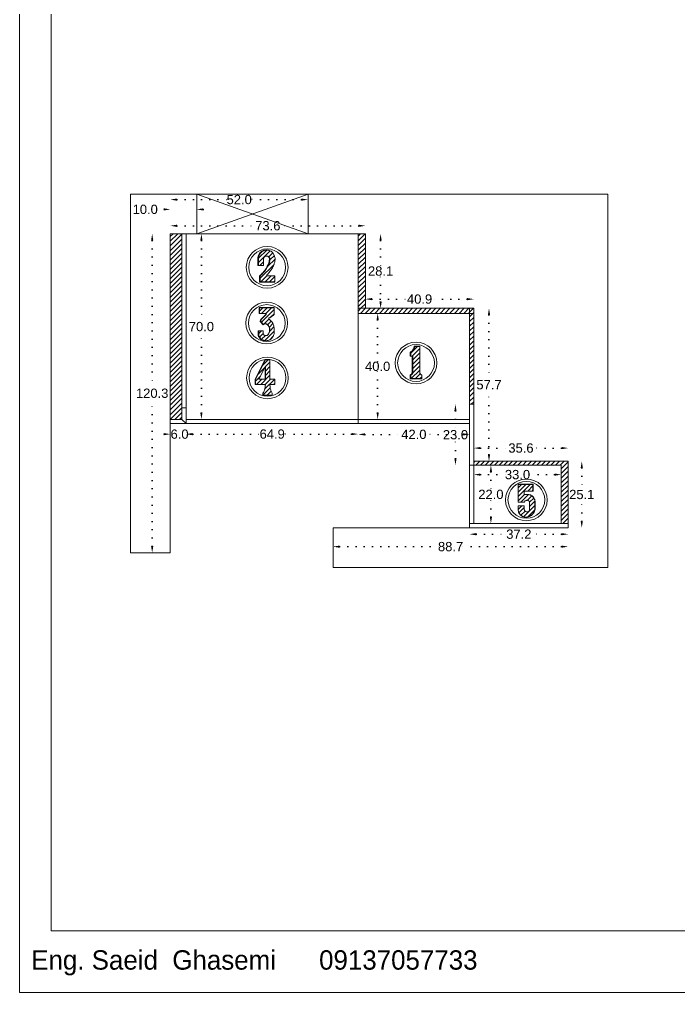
# Model space of a CAD drawing. Header units: inches. Extents: x -241 to 4575, y -126 to 1063.
# Drawn here: x 1223.3 to 1472.3, y -125.7 to 241.4 of the extents above; entities that cross this region are included whole.
import ezdxf

# ---------------------------------------------------------------- set-up
doc = ezdxf.new("R2010")
doc.units = ezdxf.units.IN
doc.header["$MEASUREMENT"] = 0
doc.linetypes.add('ACAD_ISO07W100', pattern=[3, 0, -3])
doc.styles.get("Standard").update_dxf_attribs({"font": 'arial.ttf'})
doc.dimstyles.get("Standard").update_dxf_attribs({"dimtxt": 3.5, "dimasz": 2.5, "dimexe": 0.18, "dimexo": 0.0625, "dimgap": 0.09, "dimtad": 0, "dimtih": 1, "dimtoh": 1, "dimdec": 1, "dimzin": 0, "dimdsep": 46, "dimtxsty": 'Standard', "dimcen": 0.09, "dimse1": 1, "dimse2": 1, "dimadec": 0, "dimazin": 0, "dimtfac": 1, "dimtdec": 1, "dimtofl": 0, "dimtmove": 0, "dimatfit": 0, "dimfxl": 1, "dimtolj": 1, "dimtzin": 0, "dimarcsym": 0})
pattern_1 = [(45, (1004.2241, -135.8752), (-0.8838835, 0.8838835), [])]

# ---------------------------------------------------------------- blocks, each defined once
blk = doc.blocks.new('*D36')
at = {"color": 0, "linetype": 'ACAD_ISO07W100', "lineweight": -2, "transparency": 16777216}
for p, q in [((1273.33, 158.05), (1273.33, 102.28)), ((1273.33, 42.75), (1273.33, 98.52))]:
    blk.add_line(p, q, dxfattribs=at)
at = {"color": 0, "transparency": 16777216}
for points in [[(1272.91, 158.05), (1273.75, 158.05), (1273.33, 160.55)], [(1272.91, 42.75), (1273.75, 42.75), (1273.33, 40.25)]]:
    blk.add_solid(points, dxfattribs=at)
at = {"layer": 'Defpoints', "color": 0, "transparency": 16777216}
for p in [(1273.33, 160.55), (1280.16, 160.55), (1280.16, 40.25)]:
    blk.add_point(p, dxfattribs=at)
at = {"color": 0, "lineweight": 20, "transparency": 16777216, "insert": (1273.33, 100.4), "char_height": 3.5, "attachment_point": 5}
blk.add_mtext('\\A1;120.3', dxfattribs=at)
blk = doc.blocks.new('*D37')
at = {"color": 0, "linetype": 'ACAD_ISO07W100', "lineweight": -2, "transparency": 16777216}
for p, q in [((1282.66, 163.59), (1312.34, 163.59)), ((1351.26, 163.59), (1321.58, 163.59))]:
    blk.add_line(p, q, dxfattribs=at)
at = {"color": 0, "transparency": 16777216}
for points in [[(1282.66, 164), (1282.66, 163.17), (1280.16, 163.59)], [(1351.26, 164), (1351.26, 163.17), (1353.76, 163.59)]]:
    blk.add_solid(points, dxfattribs=at)
at = {"layer": 'Defpoints', "color": 0, "transparency": 16777216}
for p in [(1353.76, 163.59), (1280.16, 160.55), (1353.76, 160.55)]:
    blk.add_point(p, dxfattribs=at)
at = {"color": 0, "lineweight": 20, "transparency": 16777216, "insert": (1316.96, 163.59), "char_height": 3.5, "attachment_point": 5}
blk.add_mtext('\\A1;73.6', dxfattribs=at)
blk = doc.blocks.new('*D38')
at = {"color": 0, "linetype": 'ACAD_ISO07W100', "lineweight": -2, "transparency": 16777216}
for p, q in [((1359.5, 158.05), (1359.5, 148.38)), ((1359.5, 134.95), (1359.5, 144.62))]:
    blk.add_line(p, q, dxfattribs=at)
at = {"color": 0, "transparency": 16777216}
for points in [[(1359.08, 158.05), (1359.92, 158.05), (1359.5, 160.55)], [(1359.08, 134.95), (1359.92, 134.95), (1359.5, 132.45)]]:
    blk.add_solid(points, dxfattribs=at)
at = {"layer": 'Defpoints', "color": 0, "transparency": 16777216}
for p in [(1353.76, 160.55), (1359.5, 160.55), (1353.76, 132.45)]:
    blk.add_point(p, dxfattribs=at)
at = {"color": 0, "lineweight": 20, "transparency": 16777216, "insert": (1359.5, 146.5), "char_height": 3.5, "attachment_point": 5}
blk.add_mtext('\\A1;28.1', dxfattribs=at)
blk = doc.blocks.new('*D39')
at = {"color": 0, "linetype": 'ACAD_ISO07W100', "lineweight": -2, "transparency": 16777216}
for p, q in [((1356.26, 135.92), (1369.5, 135.92)), ((1392.16, 135.92), (1378.92, 135.92))]:
    blk.add_line(p, q, dxfattribs=at)
at = {"color": 0, "transparency": 16777216}
for points in [[(1356.26, 136.34), (1356.26, 135.5), (1353.76, 135.92)], [(1392.16, 136.34), (1392.16, 135.5), (1394.66, 135.92)]]:
    blk.add_solid(points, dxfattribs=at)
at = {"layer": 'Defpoints', "color": 0, "transparency": 16777216}
for p in [(1394.66, 135.92), (1353.76, 132.45), (1394.66, 132.45)]:
    blk.add_point(p, dxfattribs=at)
at = {"color": 0, "lineweight": 20, "transparency": 16777216, "insert": (1374.21, 135.92), "char_height": 3.5, "attachment_point": 5}
blk.add_mtext('\\A1;40.9', dxfattribs=at)
blk = doc.blocks.new('*D40')
at = {"color": 0, "linetype": 'ACAD_ISO07W100', "lineweight": -2, "transparency": 16777216}
for p, q in [((1400.4, 129.95), (1400.4, 105.47)), ((1400.4, 77.25), (1400.4, 101.73))]:
    blk.add_line(p, q, dxfattribs=at)
at = {"color": 0, "transparency": 16777216}
for points in [[(1399.98, 129.95), (1400.82, 129.95), (1400.4, 132.45)], [(1399.98, 77.25), (1400.82, 77.25), (1400.4, 74.75)]]:
    blk.add_solid(points, dxfattribs=at)
at = {"layer": 'Defpoints', "color": 0, "transparency": 16777216}
for p in [(1394.66, 132.45), (1400.4, 132.45), (1394.66, 74.75)]:
    blk.add_point(p, dxfattribs=at)
at = {"color": 0, "lineweight": 20, "transparency": 16777216, "insert": (1400.4, 103.6), "char_height": 3.5, "attachment_point": 5}
blk.add_mtext('\\A1;57.7', dxfattribs=at)
blk = doc.blocks.new('*D41')
at = {"color": 0, "linetype": 'ACAD_ISO07W100', "lineweight": -2, "transparency": 16777216}
for p, q in [((1397.16, 79.72), (1407.83, 79.72)), ((1427.76, 79.72), (1417.1, 79.72))]:
    blk.add_line(p, q, dxfattribs=at)
at = {"color": 0, "transparency": 16777216}
for points in [[(1397.16, 80.14), (1397.16, 79.31), (1394.66, 79.72)], [(1427.76, 80.14), (1427.76, 79.31), (1430.26, 79.72)]]:
    blk.add_solid(points, dxfattribs=at)
at = {"layer": 'Defpoints', "color": 0, "transparency": 16777216}
for p in [(1430.26, 79.72), (1394.66, 74.75), (1430.26, 74.75)]:
    blk.add_point(p, dxfattribs=at)
at = {"color": 0, "lineweight": 20, "transparency": 16777216, "insert": (1412.46, 79.72), "char_height": 3.5, "attachment_point": 5}
blk.add_mtext('\\A1;35.6', dxfattribs=at)
blk = doc.blocks.new('*D42')
at = {"color": 0, "linetype": 'ACAD_ISO07W100', "lineweight": -2, "transparency": 16777216}
for p, q in [((1435.4, 72.25), (1435.4, 64.08)), ((1435.4, 52.15), (1435.4, 60.32))]:
    blk.add_line(p, q, dxfattribs=at)
at = {"color": 0, "transparency": 16777216}
for points in [[(1434.98, 72.25), (1435.81, 72.25), (1435.4, 74.75)], [(1434.98, 52.15), (1435.81, 52.15), (1435.4, 49.65)]]:
    blk.add_solid(points, dxfattribs=at)
at = {"layer": 'Defpoints', "color": 0, "transparency": 16777216}
for p in [(1430.26, 74.75), (1435.4, 74.75), (1430.26, 49.65)]:
    blk.add_point(p, dxfattribs=at)
at = {"color": 0, "lineweight": 20, "transparency": 16777216, "insert": (1435.4, 62.2), "char_height": 3.5, "attachment_point": 5}
blk.add_mtext('\\A1;25.1', dxfattribs=at)
blk = doc.blocks.new('*D43')
at = {"color": 0, "linetype": 'ACAD_ISO07W100', "lineweight": -2, "transparency": 16777216}
for p, q in [((1344.06, 42.54), (1381.28, 42.54)), ((1427.76, 42.54), (1390.55, 42.54))]:
    blk.add_line(p, q, dxfattribs=at)
at = {"color": 0, "transparency": 16777216}
for points in [[(1344.06, 42.95), (1344.06, 42.12), (1341.56, 42.54)], [(1427.76, 42.95), (1427.76, 42.12), (1430.26, 42.54)]]:
    blk.add_solid(points, dxfattribs=at)
at = {"layer": 'Defpoints', "color": 0, "transparency": 16777216}
for p in [(1341.56, 49.65), (1430.26, 49.65), (1430.26, 42.54)]:
    blk.add_point(p, dxfattribs=at)
at = {"color": 0, "lineweight": 20, "transparency": 16777216, "insert": (1385.91, 42.54), "char_height": 3.5, "attachment_point": 5}
blk.add_mtext('\\A1;88.7', dxfattribs=at)
blk = doc.blocks.new('*D44')
at = {"color": 0, "linetype": 'ACAD_ISO07W100', "lineweight": -2, "transparency": 16777216}
for p, q in [((1277.66, 169.78), (1275.16, 169.78)), ((1292.66, 169.78), (1295.16, 169.78))]:
    blk.add_line(p, q, dxfattribs=at)
at = {"color": 0, "transparency": 16777216}
for points in [[(1277.66, 170.19), (1277.66, 169.36), (1280.16, 169.78)], [(1292.66, 170.19), (1292.66, 169.36), (1290.16, 169.78)]]:
    blk.add_solid(points, dxfattribs=at)
at = {"layer": 'Defpoints', "color": 0, "transparency": 16777216}
for p in [(1280.16, 169.78), (1280.16, 160.55), (1290.16, 160.55)]:
    blk.add_point(p, dxfattribs=at)
at = {"color": 0, "lineweight": 20, "transparency": 16777216, "insert": (1270.7, 169.78), "char_height": 3.5, "attachment_point": 5}
blk.add_mtext('\\A1;10.0', dxfattribs=at)
blk = doc.blocks.new('*D45')
at = {"color": 0, "linetype": 'ACAD_ISO07W100', "lineweight": -2, "transparency": 16777216}
for p, q in [((1282.66, 173.47), (1301.53, 173.47)), ((1329.66, 173.47), (1310.79, 173.47))]:
    blk.add_line(p, q, dxfattribs=at)
at = {"color": 0, "transparency": 16777216}
for points in [[(1282.66, 173.88), (1282.66, 173.05), (1280.16, 173.47)], [(1329.66, 173.88), (1329.66, 173.05), (1332.16, 173.47)]]:
    blk.add_solid(points, dxfattribs=at)
at = {"layer": 'Defpoints', "color": 0, "transparency": 16777216}
for p in [(1332.16, 173.47), (1280.16, 160.55), (1332.16, 160.55)]:
    blk.add_point(p, dxfattribs=at)
at = {"color": 0, "lineweight": 20, "transparency": 16777216, "insert": (1306.16, 173.47), "char_height": 3.5, "attachment_point": 5}
blk.add_mtext('\\A1;52.0', dxfattribs=at)
blk = doc.blocks.new('*D46')
at = {"color": 0, "linetype": 'ACAD_ISO07W100', "lineweight": -2, "transparency": 16777216}
for p, q in [((1401.12, 70.75), (1401.12, 64.13)), ((1401.12, 53.75), (1401.12, 60.37))]:
    blk.add_line(p, q, dxfattribs=at)
at = {"color": 0, "transparency": 16777216}
for points in [[(1400.71, 70.75), (1401.54, 70.75), (1401.12, 73.25)], [(1400.71, 53.75), (1401.54, 53.75), (1401.12, 51.25)]]:
    blk.add_solid(points, dxfattribs=at)
at = {"layer": 'Defpoints', "color": 0, "transparency": 16777216}
for p in [(1394.66, 73.25), (1393.06, 51.25), (1401.12, 51.25)]:
    blk.add_point(p, dxfattribs=at)
at = {"color": 0, "lineweight": 20, "transparency": 16777216, "insert": (1401.12, 62.25), "char_height": 3.5, "attachment_point": 5}
blk.add_mtext('\\A1;22.0', dxfattribs=at)
blk = doc.blocks.new('*D47')
at = {"color": 0, "linetype": 'ACAD_ISO07W100', "lineweight": -2, "transparency": 16777216}
for p, q in [((1353.56, 84.89), (1367.36, 84.89)), ((1390.56, 84.89), (1376.76, 84.89))]:
    blk.add_line(p, q, dxfattribs=at)
at = {"color": 0, "transparency": 16777216}
for points in [[(1353.56, 85.31), (1353.56, 84.47), (1351.06, 84.89)], [(1390.56, 85.31), (1390.56, 84.47), (1393.06, 84.89)]]:
    blk.add_solid(points, dxfattribs=at)
at = {"layer": 'Defpoints', "color": 0, "transparency": 16777216}
for p in [(1351.06, 88.95), (1351.06, 84.89), (1393.06, 49.65)]:
    blk.add_point(p, dxfattribs=at)
at = {"color": 0, "lineweight": 20, "transparency": 16777216, "insert": (1372.06, 84.89), "char_height": 3.5, "attachment_point": 5}
blk.add_mtext('\\A1;42.0', dxfattribs=at)
blk = doc.blocks.new('*D48')
at = {"color": 0, "linetype": 'ACAD_ISO07W100', "lineweight": -2, "transparency": 16777216}
for p, q in [((1277.66, 84.97), (1275.16, 84.97)), ((1288.66, 84.97), (1291.16, 84.97))]:
    blk.add_line(p, q, dxfattribs=at)
at = {"color": 0, "transparency": 16777216}
for points in [[(1277.66, 85.39), (1277.66, 84.55), (1280.16, 84.97)], [(1288.66, 85.39), (1288.66, 84.55), (1286.16, 84.97)]]:
    blk.add_solid(points, dxfattribs=at)
at = {"layer": 'Defpoints', "color": 0, "transparency": 16777216}
for p in [(1280.16, 88.95), (1286.16, 88.95), (1280.16, 84.97)]:
    blk.add_point(p, dxfattribs=at)
at = {"color": 0, "lineweight": 20, "transparency": 16777216, "insert": (1283.66, 84.97), "char_height": 3.5, "attachment_point": 5}
blk.add_mtext('\\A1;6.0', dxfattribs=at)
blk = doc.blocks.new('*D49')
at = {"color": 0, "linetype": 'ACAD_ISO07W100', "lineweight": -2, "transparency": 16777216}
for p, q in [((1288.66, 85.01), (1313.96, 85.01)), ((1348.56, 85.01), (1323.26, 85.01))]:
    blk.add_line(p, q, dxfattribs=at)
at = {"color": 0, "transparency": 16777216}
for points in [[(1288.66, 85.42), (1288.66, 84.59), (1286.16, 85.01)], [(1348.56, 85.42), (1348.56, 84.59), (1351.06, 85.01)]]:
    blk.add_solid(points, dxfattribs=at)
at = {"layer": 'Defpoints', "color": 0, "transparency": 16777216}
for p in [(1286.16, 88.95), (1351.06, 88.95), (1286.16, 85.01)]:
    blk.add_point(p, dxfattribs=at)
at = {"color": 0, "lineweight": 20, "transparency": 16777216, "insert": (1318.61, 85.01), "char_height": 3.5, "attachment_point": 5}
blk.add_mtext('\\A1;64.9', dxfattribs=at)
blk = doc.blocks.new('*D73')
at = {"color": 0, "linetype": 'ACAD_ISO07W100', "lineweight": -2, "transparency": 16777216}
for p, q in [((1387.75, 93.75), (1387.75, 86.63)), ((1387.75, 75.75), (1387.75, 82.87))]:
    blk.add_line(p, q, dxfattribs=at)
at = {"color": 0, "transparency": 16777216}
for points in [[(1387.33, 93.75), (1388.16, 93.75), (1387.75, 96.25)], [(1387.33, 75.75), (1388.16, 75.75), (1387.75, 73.25)]]:
    blk.add_solid(points, dxfattribs=at)
at = {"layer": 'Defpoints', "color": 0, "transparency": 16777216}
for p in [(1394.66, 96.25), (1387.75, 73.25), (1394.66, 73.25)]:
    blk.add_point(p, dxfattribs=at)
at = {"color": 0, "lineweight": 20, "transparency": 16777216, "insert": (1387.75, 84.75), "char_height": 3.5, "attachment_point": 5}
blk.add_mtext('\\A1;23.0', dxfattribs=at)
blk = doc.blocks.new('*D74')
at = {"color": 0, "linetype": 'ACAD_ISO07W100', "lineweight": -2, "transparency": 16777216}
for p, q in [((1291.9, 158.05), (1291.9, 127.43)), ((1291.9, 93.05), (1291.9, 123.67))]:
    blk.add_line(p, q, dxfattribs=at)
at = {"color": 0, "transparency": 16777216}
for points in [[(1291.48, 158.05), (1292.31, 158.05), (1291.9, 160.55)], [(1291.48, 93.05), (1292.31, 93.05), (1291.9, 90.55)]]:
    blk.add_solid(points, dxfattribs=at)
at = {"layer": 'Defpoints', "color": 0, "transparency": 16777216}
for p in [(1286.16, 160.55), (1286.16, 90.55), (1291.9, 90.55)]:
    blk.add_point(p, dxfattribs=at)
at = {"color": 0, "lineweight": 20, "transparency": 16777216, "insert": (1291.9, 125.55), "char_height": 3.5, "attachment_point": 5}
blk.add_mtext('\\A1;70.0', dxfattribs=at)
blk = doc.blocks.new('*D75')
at = {"color": 0, "linetype": 'ACAD_ISO07W100', "lineweight": -2, "transparency": 16777216}
for p, q in [((1358.39, 128.05), (1358.39, 112.43)), ((1358.39, 93.05), (1358.39, 108.67))]:
    blk.add_line(p, q, dxfattribs=at)
at = {"color": 0, "transparency": 16777216}
for points in [[(1357.98, 128.05), (1358.81, 128.05), (1358.39, 130.55)], [(1357.98, 93.05), (1358.81, 93.05), (1358.39, 90.55)]]:
    blk.add_solid(points, dxfattribs=at)
at = {"layer": 'Defpoints', "color": 0, "transparency": 16777216}
for p in [(1351.06, 130.55), (1351.06, 90.55), (1358.39, 90.55)]:
    blk.add_point(p, dxfattribs=at)
at = {"color": 0, "lineweight": 20, "transparency": 16777216, "insert": (1358.39, 110.55), "char_height": 3.5, "attachment_point": 5}
blk.add_mtext('\\A1;40.0', dxfattribs=at)
blk = doc.blocks.new('*D34')
at = {"color": 0, "linetype": 'ACAD_ISO07W100', "lineweight": -2, "transparency": 16777216}
for p, q in [((1397.16, 69.71), (1406.53, 69.71)), ((1425.16, 69.71), (1415.79, 69.71))]:
    blk.add_line(p, q, dxfattribs=at)
at = {"color": 0, "transparency": 16777216}
for points in [[(1397.16, 70.13), (1397.16, 69.29), (1394.66, 69.71)], [(1425.16, 70.13), (1425.16, 69.29), (1427.66, 69.71)]]:
    blk.add_solid(points, dxfattribs=at)
at = {"layer": 'Defpoints', "color": 0, "transparency": 16777216}
for p in [(1394.66, 73.25), (1427.66, 73.25), (1427.66, 69.71)]:
    blk.add_point(p, dxfattribs=at)
at = {"color": 0, "lineweight": 20, "transparency": 16777216, "insert": (1411.16, 69.71), "char_height": 3.5, "attachment_point": 5}
blk.add_mtext('\\A1;33.0', dxfattribs=at)
blk = doc.blocks.new('*D35')
at = {"color": 0, "linetype": 'ACAD_ISO07W100', "lineweight": -2, "transparency": 16777216}
for p, q in [((1395.56, 47.23), (1407.05, 47.23)), ((1427.76, 47.23), (1416.28, 47.23))]:
    blk.add_line(p, q, dxfattribs=at)
at = {"color": 0, "transparency": 16777216}
for points in [[(1395.56, 47.65), (1395.56, 46.82), (1393.06, 47.23)], [(1427.76, 47.65), (1427.76, 46.82), (1430.26, 47.23)]]:
    blk.add_solid(points, dxfattribs=at)
at = {"layer": 'Defpoints', "color": 0, "transparency": 16777216}
for p in [(1393.06, 49.65), (1430.26, 49.65), (1393.06, 47.23)]:
    blk.add_point(p, dxfattribs=at)
at = {"color": 0, "lineweight": 20, "transparency": 16777216, "insert": (1411.66, 47.23), "char_height": 3.5, "attachment_point": 5}
blk.add_mtext('\\A1;37.2', dxfattribs=at)

msp = doc.modelspace()

# ---------------------------------------------------------------- hatches: boundary and pattern name
at = {"lineweight": 20}
h = msp.add_hatch(dxfattribs=at)
h.set_pattern_fill('ANSI31', color=256, scale=10)
h.set_pattern_definition(pattern_1)
h.paths.add_polyline_path([(1284.56, 160.55), (1280.16, 160.55), (1280.16, 90.55), (1284.56, 90.55), (1284.56, 94.95)])
h = msp.add_hatch(dxfattribs=at)
h.set_pattern_fill('ANSI31', color=256, scale=10)
h.set_pattern_definition(pattern_1)
h.paths.add_polyline_path([(1353.76, 160.55), (1351.06, 160.55), (1351.06, 132.45), (1353.76, 132.45)])
h = msp.add_hatch(dxfattribs=at)
h.set_pattern_fill('ANSI31', color=256, scale=9.218651)
h.set_pattern_definition([(45, (587.681, 693.4285), (-0.8148213, 0.8148213), [])])
h.paths.add_polyline_path([(1319.64, 144.7), (1316.6, 144.7), (1316.6, 145.06), (1316.91, 145.36), (1317.21, 145.67), (1317.49, 145.99), (1317.76, 146.32), (1318.02, 146.66), (1318.26, 147.01), (1318.49, 147.38), (1318.71, 147.75), (1318.9, 148.13), (1319.09, 148.52), (1319.25, 148.91), (1319.31, 149.07), (1319.4, 149.31), (1319.48, 149.57), (1319.55, 149.82), (1319.6, 150.08), (1319.64, 150.34), (1319.67, 150.61), (1319.68, 150.87), (1319.68, 151.14), (1319.67, 151.4), (1319.64, 151.66), (1319.38, 152.56), (1318.88, 153.35), (1318.18, 153.96), (1317.42, 154.31), (1316.62, 154.43), (1315.71, 154.3), (1314.87, 153.91), (1314.18, 153.3), (1313.68, 152.52), (1313.43, 151.63), (1313.44, 150.71), (1313.44, 148.59), (1315.34, 148.59), (1315.34, 151.38), (1315.52, 151.72), (1315.77, 151.96), (1316.07, 152.11), (1316.41, 152.16), (1316.62, 152.13), (1316.75, 152.11), (1316.76, 152.11), (1316.96, 152.07), (1317.27, 151.92), (1317.51, 151.68), (1317.67, 151.38), (1317.73, 151.05), (1317.73, 150.83), (1317.72, 150.62), (1317.7, 150.4), (1317.67, 150.19), (1317.63, 149.98), (1317.58, 149.77), (1317.51, 149.56), (1317.44, 149.36), (1317.36, 149.16), (1317.27, 148.96), (1317.17, 148.74), (1316.96, 148.33), (1316.74, 147.92), (1316.5, 147.53), (1316.25, 147.14), (1315.98, 146.77), (1315.7, 146.4), (1315.41, 146.05), (1315.1, 145.7), (1314.78, 145.37), (1314.45, 145.05), (1314.11, 144.74), (1314.11, 142.39), (1319.64, 142.39)])
h = msp.add_hatch(dxfattribs=at)
h.set_pattern_fill('ANSI31', color=256, scale=9.218651)
h.set_pattern_definition([(45, (604.794, 672.2987), (-0.8148213, 0.8148213), [])])
h.paths.add_polyline_path([(1319.35, 132.68), (1313.78, 132.68), (1313.78, 130.52), (1316.21, 130.52), (1316.34, 130.48), (1316.34, 130.12), (1314.63, 128.39), (1314.52, 128.26), (1314.47, 128.2), (1314.43, 128.13), (1314.39, 128.05), (1314.36, 127.98), (1314.34, 127.9), (1314.31, 127.82), (1314.3, 127.74), (1314.28, 127.58), (1314.29, 127.49), (1315.29, 126.32), (1315.33, 126.35), (1315.45, 126.44), (1315.59, 126.52), (1315.74, 126.57), (1315.89, 126.6), (1316.04, 126.61), (1316.18, 126.61), (1316.33, 126.6), (1316.48, 126.57), (1316.63, 126.52), (1316.76, 126.44), (1316.89, 126.35), (1317, 126.25), (1317.19, 126.02), (1317.35, 125.77), (1317.49, 125.5), (1317.59, 125.22), (1317.67, 124.94), (1317.72, 124.64), (1317.73, 124.35), (1317.72, 124.05), (1317.68, 123.76), (1317.6, 123.47), (1317.49, 123.19), (1317.36, 122.93), (1317.27, 122.73), (1317.13, 122.55), (1316.97, 122.41), (1316.78, 122.31), (1316.65, 122.26), (1316.44, 122.2), (1316.22, 122.17), (1316, 122.2), (1315.79, 122.26), (1315.6, 122.37), (1315.43, 122.51), (1315.3, 122.69), (1315.2, 122.89), (1315.2, 124), (1313.52, 124), (1313.52, 122.19), (1313.64, 121.91), (1313.78, 121.65), (1313.96, 121.4), (1314.16, 121.17), (1314.38, 120.96), (1314.62, 120.77), (1314.88, 120.61), (1315.16, 120.48), (1315.45, 120.38), (1315.74, 120.31), (1316.05, 120.26), (1316.35, 120.25), (1316.72, 120.28), (1317.08, 120.36), (1317.43, 120.47), (1317.69, 120.59), (1317.97, 120.75), (1318.27, 120.98), (1318.53, 121.24), (1318.77, 121.53), (1318.97, 121.84), (1319.14, 122.18), (1319.26, 122.53), (1319.35, 122.89), (1319.35, 124.77), (1319.33, 125.14), (1319.28, 125.5), (1319.21, 125.85), (1319.1, 126.2), (1318.96, 126.53), (1318.8, 126.86), (1318.61, 127.17), (1318.39, 127.46), (1318.15, 127.73), (1317.88, 127.98), (1317.6, 128.2), (1317.3, 128.4), (1317.3, 128.77), (1317.5, 128.84), (1317.69, 128.91), (1317.88, 129), (1318.07, 129.09), (1318.25, 129.2), (1318.43, 129.31), (1318.6, 129.43), (1318.76, 129.56), (1318.92, 129.7), (1319.07, 129.84), (1319.21, 129.99), (1319.35, 130.15)])
h = msp.add_hatch(dxfattribs=at)
h.set_pattern_fill('ANSI31', color=256, scale=10)
h.set_pattern_definition(pattern_1)
h.paths.add_polyline_path([(1351.06, 132.45), (1351.06, 130.55), (1393.06, 130.55), (1393.06, 132.45)])
h = msp.add_hatch(dxfattribs=at)
h.set_pattern_fill('ANSI31', color=256, scale=10)
h.set_pattern_definition(pattern_1)
h.paths.add_polyline_path([(1394.66, 132.45), (1393.06, 132.45), (1393.06, 96.25), (1394.66, 96.25)])
h = msp.add_hatch(dxfattribs=at)
h.set_pattern_fill('ANSI31', color=256, scale=9.218651)
h.set_pattern_definition([(45, (625.0831, 657.1217), (-0.8148213, 0.8148213), [])])
h.paths.add_polyline_path([(1374.85, 107.37), (1374.76, 107.41), (1374.67, 107.47), (1374.6, 107.53), (1374.53, 107.6), (1374.47, 107.68), (1374.41, 107.77), (1374.37, 107.86), (1374.34, 107.95), (1374.33, 108.05), (1374.32, 108.15), (1374.32, 118.08), (1372.46, 118.08), (1372.43, 117.85), (1372.38, 117.62), (1372.32, 117.39), (1372.23, 117.18), (1372.13, 116.97), (1372, 116.77), (1371.86, 116.58), (1371.71, 116.41), (1371.54, 116.25), (1371.36, 116.1), (1371.16, 115.97), (1370.96, 115.86), (1370.96, 114.46), (1371.36, 114.46), (1371.67, 114.43), (1371.67, 108.19), (1371.66, 108.1), (1371.63, 108), (1371.6, 107.91), (1371.56, 107.82), (1371.51, 107.74), (1371.45, 107.66), (1371.38, 107.59), (1371.31, 107.53), (1371.23, 107.48), (1371.14, 107.43), (1371.05, 107.39), (1370.96, 107.37), (1370.96, 105.94), (1375.04, 105.94), (1375.04, 107.32), (1374.94, 107.34)])
h = msp.add_hatch(dxfattribs=at)
h.set_pattern_fill('ANSI31', color=256, scale=9.218651)
h.set_pattern_definition([(45, (622.1025, 651.723), (-0.8148213, 0.8148213), [])])
h.paths.add_polyline_path([(1317.76, 113.05), (1316.02, 113.05), (1312.28, 105.77), (1312.28, 103.73), (1316.02, 103.73), (1316.02, 103.43), (1316.01, 103.16), (1316, 102.9), (1315.96, 102.64), (1315.92, 102.39), (1315.86, 102.13), (1315.8, 101.88), (1315.71, 101.63), (1315.62, 101.38), (1315.52, 101.15), (1315.4, 100.91), (1315.27, 100.68), (1315.13, 100.46), (1315.13, 99.67), (1318.56, 99.67), (1318.56, 100.4), (1318.43, 100.66), (1318.32, 100.92), (1318.21, 101.19), (1318.12, 101.46), (1318.04, 101.73), (1317.97, 102.01), (1317.9, 102.28), (1317.85, 102.57), (1317.81, 102.85), (1317.79, 103.13), (1317.77, 103.42), (1317.76, 103.73), (1319.55, 103.73), (1319.55, 105.77), (1317.76, 105.77)])
h.paths.add_polyline_path([(1315.97, 110.34), (1316.02, 110.3), (1316.02, 105.77), (1315.97, 105.77), (1313.59, 105.77)], flags=16)
h = msp.add_hatch(dxfattribs=at)
h.set_pattern_fill('ANSI31', color=256, scale=10)
h.set_pattern_definition(pattern_1)
h.paths.add_polyline_path([(1427.66, 51.25), (1430.26, 51.25), (1430.26, 74.75), (1394.66, 74.75), (1394.66, 73.25), (1427.66, 73.25)])
h = msp.add_hatch(dxfattribs=at)
h.set_pattern_fill('ANSI31', color=256, scale=9.218651)
h.set_pattern_definition([(45, (736.5235, 605.5983), (-0.8148213, 0.8148213), [])])
h.paths.add_polyline_path([(1417.07, 61.21), (1416.83, 61.46), (1416.57, 61.68), (1416.28, 61.87), (1415.98, 62.02), (1415.71, 62.12), (1415.4, 62.18), (1415.03, 62.21), (1413.67, 62.21), (1413.67, 63.52), (1416.96, 63.52), (1416.96, 66.04), (1411.36, 66.04), (1411.36, 59.29), (1413.67, 59.29), (1413.76, 59.49), (1413.89, 59.67), (1414.05, 59.81), (1414.25, 59.93), (1414.46, 59.99), (1414.7, 60.02), (1414.94, 59.99), (1415.15, 59.92), (1415.35, 59.81), (1415.51, 59.66), (1415.64, 59.48), (1415.73, 59.28), (1415.73, 56.7), (1415.7, 56.44), (1415.6, 56.19), (1415.44, 55.98), (1415.23, 55.82), (1414.98, 55.72), (1414.72, 55.69), (1414.46, 55.72), (1414.21, 55.82), (1413.98, 56), (1413.81, 56.23), (1413.71, 56.47), (1413.67, 56.73), (1413.67, 57.99), (1411.36, 57.99), (1411.36, 56.7), (1411.38, 56.28), (1411.47, 55.87), (1411.59, 55.52), (1411.78, 55.15), (1412.01, 54.81), (1412.29, 54.5), (1412.6, 54.23), (1412.95, 54.01), (1413.33, 53.84), (1413.72, 53.71), (1414.13, 53.64), (1414.55, 53.63), (1414.93, 53.7), (1415.31, 53.82), (1415.67, 53.98), (1416.01, 54.17), (1416.34, 54.4), (1416.63, 54.66), (1416.89, 54.95), (1417.13, 55.27), (1417.33, 55.61), (1417.49, 55.97), (1417.61, 56.35), (1417.69, 56.73), (1417.69, 59.29), (1417.69, 59.63), (1417.64, 59.97), (1417.56, 60.3), (1417.43, 60.62), (1417.27, 60.93)])

# ---------------------------------------------------------------- linework, layer by layer
for p, q in [((1265.16, 175.55), (1445.26, 175.55)), ((1265.16, 175.55), (1265.16, 40.25)), ((1290.16, 160.55), (1290.16, 175.55)), ((1290.16, 175.55), (1332.16, 160.55)), ((1332.16, 175.55), (1290.16, 160.55)), ((1332.16, 160.55), (1332.16, 175.55)), ((1445.26, 175.55), (1445.26, 34.65)), ((1280.16, 160.55), (1353.76, 160.55)), ((1280.16, 160.55), (1280.16, 40.25)), ((1284.56, 94.95), (1284.56, 160.55)), ((1286.16, 160.55), (1286.16, 88.95)), ((1351.06, 160.55), (1351.06, 88.95)), ((1353.76, 160.55), (1353.76, 132.45)), ((1313.63, 132.74), (1313.63, 130.52)), ((1313.78, 132.68), (1313.78, 130.52)), ((1351.06, 132.45), (1394.66, 132.45)), ((1393.06, 132.45), (1393.06, 49.65)), ((1394.66, 132.45), (1394.66, 74.75)), ((1313.63, 130.52), (1313.78, 130.52)), ((1313.78, 130.52), (1316.21, 130.52)), ((1316.21, 130.52), (1316.34, 130.48)), ((1316.34, 130.48), (1316.34, 130.12)), ((1351.06, 130.55), (1394.66, 130.55)), ((1316.65, 122.26), (1316.44, 122.2)), ((1370.96, 115.86), (1370.96, 114.46)), ((1315.97, 105.77), (1315.97, 110.34)), ((1316.02, 113.05), (1317.76, 113.05)), ((1370.96, 105.94), (1375.04, 105.94)), ((1393.06, 96.25), (1394.66, 96.25)), ((1393.06, 91.05), (1393.06, 96.05)), ((1284.56, 94.95), (1286.16, 94.95)), ((1284.56, 94.95), (1284.56, 90.55)), ((1280.16, 90.55), (1284.56, 90.55)), ((1280.16, 88.95), (1393.06, 88.95)), ((1284.56, 90.55), (1286.16, 88.95)), ((1286.16, 90.55), (1393.06, 90.55)), ((1394.66, 74.75), (1430.26, 74.75)), ((1394.66, 74.75), (1394.66, 51.25)), ((1430.26, 74.75), (1430.26, 49.65)), ((1393.06, 73.25), (1427.66, 73.25)), ((1427.66, 73.25), (1427.66, 51.25)), ((1413.71, 63.52), (1413.71, 62.23)), ((1416.96, 66.04), (1416.96, 63.52)), ((1411.36, 59.29), (1413.67, 59.29)), ((1414.72, 60.02), (1414.94, 59.99)), ((1414.94, 59.99), (1415.15, 59.92)), ((1415.15, 59.92), (1415.35, 59.81)), ((1415.35, 59.81), (1415.51, 59.66)), ((1415.51, 59.66), (1415.64, 59.48)), ((1415.64, 59.48), (1415.73, 59.28)), ((1415.73, 59.28), (1415.73, 56.7)), ((1414.21, 55.82), (1414, 55.98)), ((1414.46, 55.72), (1414.21, 55.82)), ((1414.72, 55.69), (1414.46, 55.72)), ((1414.98, 55.72), (1414.72, 55.69)), ((1415.23, 55.82), (1414.98, 55.72)), ((1415.44, 55.98), (1415.23, 55.82)), ((1415.6, 56.19), (1415.44, 55.98)), ((1415.7, 56.44), (1415.6, 56.19)), ((1415.73, 56.7), (1415.7, 56.44)), ((1430.26, 49.65), (1341.56, 49.65)), ((1341.56, 49.65), (1341.56, 34.65)), ((1430.26, 51.25), (1393.06, 51.25)), ((1280.16, 40.25), (1265.16, 40.25)), ((1445.26, 34.65), (1341.56, 34.65))]:
    msp.add_line(p, q, dxfattribs=at)
for points in [[(1223.26, 581.59), (1223.26, -125.68), (1723.35, -125.68), (1723.35, 581.59)], [(1235.17, 569.68), (1235.17, -102.39), (1711.44, -102.39), (1711.44, 569.68)], [(1313.78, 132.68), (1319.35, 132.68), (1319.35, 132.74), (1313.63, 132.74)], [(1316.33, 126.6), (1316.18, 126.61), (1316.04, 126.61), (1316.2, 126.6), (1316.35, 126.57), (1316.5, 126.52), (1316.64, 126.44), (1316.76, 126.35), (1316.87, 126.24), (1317.06, 126.01), (1317.23, 125.76), (1317.37, 125.49), (1317.47, 125.21), (1317.55, 124.92), (1317.6, 124.62), (1317.62, 124.32), (1317.6, 124.02), (1317.56, 123.73), (1317.48, 123.44), (1317.37, 123.16), (1317.24, 122.89), (1317.14, 122.69), (1317.01, 122.51), (1316.84, 122.37), (1316.65, 122.26), (1316.78, 122.31), (1316.97, 122.41), (1317.13, 122.55), (1317.27, 122.73), (1317.36, 122.93), (1317.49, 123.19), (1317.6, 123.47), (1317.68, 123.76), (1317.72, 124.05), (1317.73, 124.35), (1317.72, 124.64), (1317.67, 124.94), (1317.59, 125.22), (1317.49, 125.5), (1317.35, 125.77), (1317.19, 126.02), (1317, 126.25), (1316.89, 126.35), (1316.76, 126.44), (1316.63, 126.52), (1316.48, 126.57)], [(1313.59, 105.77), (1315.97, 110.34), (1316.02, 110.3), (1316.02, 105.77), (1315.97, 105.77)], [(1413.71, 59.28), (1413.8, 59.48), (1413.93, 59.66), (1414.09, 59.81), (1414.29, 59.92), (1414.5, 59.99), (1414.72, 60.02), (1414.68, 60.02), (1414.46, 59.99), (1414.25, 59.93), (1414.05, 59.81), (1413.89, 59.67), (1413.76, 59.49), (1413.67, 59.29)]]:
    msp.add_lwpolyline(points, close=True, dxfattribs=at)
for points in [[(1313.2, 148.59), (1313.2, 150.73), (1313.19, 151.66), (1313.44, 152.56), (1313.94, 153.35), (1314.64, 153.96), (1315.49, 154.35), (1316.41, 154.49), (1317.34, 154.35), (1317.42, 154.31), (1318.18, 153.96), (1318.88, 153.35), (1319.38, 152.56), (1319.64, 151.66), (1319.67, 151.4), (1319.68, 151.14), (1319.68, 150.87), (1319.67, 150.61), (1319.64, 150.34), (1319.6, 150.08), (1319.55, 149.82), (1319.48, 149.57), (1319.4, 149.31), (1319.31, 149.07), (1319.25, 148.91), (1319.09, 148.52), (1318.9, 148.13), (1318.71, 147.75), (1318.49, 147.38), (1318.26, 147.01), (1318.02, 146.66), (1317.76, 146.32), (1317.49, 145.99), (1317.21, 145.67), (1316.91, 145.36), (1316.6, 145.06), (1316.6, 144.7), (1319.64, 144.7), (1319.64, 142.39), (1319.64, 142.33), (1313.87, 142.33)], [(1313.44, 148.59), (1313.44, 150.71), (1313.43, 151.63), (1313.68, 152.52), (1314.18, 153.3), (1314.87, 153.91), (1315.71, 154.3), (1316.62, 154.43), (1317.42, 154.31)], [(1313.2, 148.59), (1313.44, 148.59), (1315.34, 148.59), (1315.34, 151.32), (1315.36, 151.41), (1315.52, 151.72), (1315.77, 151.96), (1316.07, 152.11), (1316.41, 152.16), (1316.62, 152.13), (1316.75, 152.11), (1316.76, 152.11)], [(1317.31, 151.72), (1317.47, 151.41), (1317.53, 151.07), (1317.53, 150.86), (1317.52, 150.64), (1317.5, 150.42), (1317.47, 150.21), (1317.43, 149.99), (1317.37, 149.78), (1317.31, 149.57), (1317.24, 149.37), (1317.16, 149.17), (1317.07, 148.97), (1316.96, 148.74), (1316.75, 148.33), (1316.53, 147.92), (1316.29, 147.52), (1316.04, 147.13), (1315.77, 146.75), (1315.48, 146.38), (1315.19, 146.02), (1314.88, 145.67), (1314.55, 145.34), (1314.22, 145.01), (1313.87, 144.7), (1313.87, 142.33), (1314.11, 142.39), (1319.64, 142.39)], [(1317.31, 151.72), (1317.06, 151.96), (1316.76, 152.11), (1316.96, 152.07), (1317.27, 151.92), (1317.51, 151.68), (1317.67, 151.38), (1317.73, 151.05), (1317.73, 150.83), (1317.72, 150.62), (1317.7, 150.4), (1317.67, 150.19), (1317.63, 149.98), (1317.58, 149.77), (1317.51, 149.56), (1317.44, 149.36), (1317.36, 149.16), (1317.27, 148.96), (1317.17, 148.74), (1316.96, 148.33), (1316.74, 147.92), (1316.5, 147.53), (1316.25, 147.14), (1315.98, 146.77), (1315.7, 146.4), (1315.41, 146.05), (1315.1, 145.7), (1314.78, 145.37), (1314.45, 145.05), (1314.11, 144.74)], [(1313.87, 144.7), (1314.11, 144.74), (1314.11, 142.39)], [(1318.27, 120.98), (1318.53, 121.24), (1318.77, 121.53), (1318.97, 121.84), (1319.14, 122.18), (1319.26, 122.53), (1319.35, 122.89), (1319.35, 124.77), (1319.33, 125.14), (1319.28, 125.5), (1319.21, 125.85), (1319.1, 126.2), (1318.96, 126.53), (1318.8, 126.86), (1318.61, 127.17), (1318.39, 127.46), (1318.15, 127.73), (1317.88, 127.98), (1317.6, 128.2), (1317.3, 128.4), (1317.3, 128.77), (1317.5, 128.84), (1317.69, 128.91), (1317.88, 129), (1318.07, 129.09), (1318.25, 129.2), (1318.43, 129.31), (1318.6, 129.43), (1318.76, 129.56), (1318.92, 129.7), (1319.07, 129.84), (1319.21, 129.99), (1319.35, 130.15), (1319.35, 132.68)], [(1316.21, 130.15), (1314.48, 128.4), (1314.37, 128.28), (1314.32, 128.21), (1314.28, 128.14), (1314.24, 128.07), (1314.21, 127.99), (1314.18, 127.91), (1314.16, 127.83), (1314.15, 127.75), (1314.13, 127.59), (1314.13, 127.5), (1315.21, 126.24), (1315.29, 126.32), (1315.33, 126.35), (1315.45, 126.44), (1315.59, 126.52), (1315.74, 126.57), (1315.89, 126.6), (1316.04, 126.61)], [(1316.21, 130.52), (1316.21, 130.15), (1316.34, 130.12), (1314.63, 128.39), (1314.52, 128.26), (1314.47, 128.2), (1314.43, 128.13), (1314.39, 128.05), (1314.36, 127.98), (1314.34, 127.9), (1314.31, 127.82), (1314.3, 127.74), (1314.28, 127.58), (1314.29, 127.49), (1315.29, 126.32)], [(1316.44, 122.2), (1316.22, 122.17), (1316, 122.2), (1315.79, 122.26), (1315.6, 122.37), (1315.43, 122.51), (1315.3, 122.69), (1315.2, 122.89), (1315.2, 124), (1313.52, 124), (1313.36, 124), (1313.36, 122.15), (1313.48, 121.87), (1313.63, 121.6), (1313.8, 121.35), (1314.01, 121.11), (1314.23, 120.9), (1314.48, 120.71), (1314.74, 120.55), (1315.02, 120.42), (1315.31, 120.32), (1315.61, 120.24), (1315.91, 120.2), (1316.22, 120.19), (1316.59, 120.22), (1316.96, 120.29), (1317.31, 120.41), (1317.65, 120.56), (1317.69, 120.59), (1317.97, 120.75), (1318.27, 120.98)], [(1313.52, 124), (1313.52, 122.19), (1313.64, 121.91), (1313.78, 121.65), (1313.96, 121.4), (1314.16, 121.17), (1314.38, 120.96), (1314.62, 120.77), (1314.88, 120.61), (1315.16, 120.48), (1315.45, 120.38), (1315.74, 120.31), (1316.05, 120.26), (1316.35, 120.25), (1316.72, 120.28), (1317.08, 120.36), (1317.43, 120.47), (1317.69, 120.59)], [(1370.64, 105.88), (1375.04, 105.88), (1375.04, 105.94), (1375.04, 107.32), (1374.94, 107.34), (1374.85, 107.37), (1374.76, 107.41), (1374.67, 107.47), (1374.6, 107.53), (1374.53, 107.6), (1374.47, 107.68), (1374.41, 107.77), (1374.37, 107.86), (1374.34, 107.95), (1374.33, 108.05), (1374.32, 108.15), (1374.32, 118.08), (1374.32, 118.14), (1372.16, 118.14), (1372.13, 117.9), (1372.08, 117.67), (1372.01, 117.45), (1371.93, 117.23), (1371.82, 117.02), (1371.7, 116.82), (1371.56, 116.63), (1371.4, 116.45), (1371.23, 116.29), (1371.04, 116.14), (1370.85, 116.01), (1370.64, 115.9), (1370.64, 114.46), (1370.96, 114.46), (1371.36, 114.46), (1371.36, 108.15), (1371.35, 108.06), (1371.32, 107.96), (1371.29, 107.87), (1371.25, 107.78), (1371.2, 107.7), (1371.14, 107.62), (1371.07, 107.55), (1370.99, 107.48), (1370.91, 107.43), (1370.83, 107.38), (1370.73, 107.35), (1370.64, 107.32), (1370.64, 105.88), (1370.96, 105.94), (1370.96, 107.37), (1371.05, 107.39), (1371.14, 107.43), (1371.23, 107.48), (1371.31, 107.53), (1371.38, 107.59), (1371.45, 107.66), (1371.51, 107.74), (1371.56, 107.82), (1371.6, 107.91), (1371.63, 108), (1371.66, 108.1), (1371.67, 108.19), (1371.67, 114.43), (1371.36, 114.46)], [(1370.64, 115.9), (1370.96, 115.86), (1371.16, 115.97), (1371.36, 116.1), (1371.54, 116.25), (1371.71, 116.41), (1371.86, 116.58), (1372, 116.77), (1372.13, 116.97), (1372.23, 117.18), (1372.32, 117.39), (1372.38, 117.62), (1372.43, 117.85), (1372.46, 118.08)], [(1372.16, 118.14), (1372.46, 118.08), (1374.32, 118.08)], [(1312.2, 103.7), (1312.2, 105.77), (1315.97, 113.12)], [(1317.76, 103.7), (1319.55, 103.7), (1319.55, 103.73), (1319.55, 105.77), (1317.76, 105.77), (1317.76, 113.05), (1317.76, 113.12), (1315.97, 113.12), (1316.02, 113.05), (1312.28, 105.77), (1312.28, 103.73)], [(1315.97, 103.7), (1312.2, 103.7), (1312.28, 103.73), (1316.02, 103.73)], [(1319.55, 103.73), (1317.79, 103.73), (1317.76, 103.7), (1317.77, 103.42), (1317.79, 103.13), (1317.81, 102.85), (1317.85, 102.57), (1317.9, 102.28), (1317.97, 102.01), (1318.04, 101.73), (1318.12, 101.46), (1318.21, 101.19), (1318.32, 100.92), (1318.43, 100.66), (1318.56, 100.4), (1318.56, 99.67), (1318.56, 99.61), (1315.08, 99.61), (1315.08, 100.4), (1315.22, 100.62), (1315.35, 100.86), (1315.47, 101.09), (1315.57, 101.33), (1315.66, 101.58), (1315.75, 101.83), (1315.82, 102.09), (1315.87, 102.34), (1315.92, 102.61), (1315.95, 102.87), (1315.97, 103.13), (1315.97, 103.39)], [(1315.97, 103.39), (1315.97, 103.7), (1316.02, 103.73), (1316.02, 103.43), (1316.01, 103.16), (1316, 102.9), (1315.96, 102.64), (1315.92, 102.39), (1315.86, 102.13), (1315.8, 101.88), (1315.71, 101.63), (1315.62, 101.38), (1315.52, 101.15), (1315.4, 100.91), (1315.27, 100.68), (1315.13, 100.46), (1315.13, 99.67)], [(1315.08, 99.61), (1315.13, 99.67), (1318.56, 99.67)], [(1417.02, 66.1), (1411.36, 66.1), (1411.36, 66.04)], [(1413.71, 59.28), (1411.36, 59.28), (1411.36, 59.29), (1411.36, 66.04), (1416.96, 66.04), (1417.02, 66.1), (1417.02, 63.52), (1416.96, 63.52), (1413.71, 63.52), (1413.67, 63.48), (1413.67, 62.21), (1413.71, 62.23), (1415.08, 62.23), (1415.45, 62.2), (1415.76, 62.14), (1416.03, 62.04), (1416.35, 61.89), (1416.64, 61.7), (1416.9, 61.47), (1417.14, 61.22), (1417.34, 60.94)], [(1411.47, 55.87), (1411.59, 55.52), (1411.61, 55.48), (1411.79, 55.1), (1412.03, 54.76), (1412.31, 54.45), (1412.63, 54.18), (1412.98, 53.95), (1413.36, 53.78), (1413.76, 53.65), (1414.17, 53.58), (1414.59, 53.57), (1414.98, 53.64), (1415.36, 53.76), (1415.73, 53.92), (1416.07, 54.11), (1416.4, 54.34), (1416.69, 54.61), (1416.96, 54.9), (1417.2, 55.22), (1417.4, 55.57), (1417.56, 55.93), (1417.68, 56.31), (1417.76, 56.7), (1417.76, 59.28), (1417.76, 59.63), (1417.72, 59.97), (1417.63, 60.31), (1417.5, 60.63), (1417.34, 60.94)], [(1413.67, 62.21), (1415.03, 62.21), (1415.4, 62.18), (1415.71, 62.12), (1415.98, 62.02), (1416.28, 61.87), (1416.57, 61.68), (1416.83, 61.46), (1417.07, 61.21), (1417.27, 60.93), (1417.43, 60.62), (1417.56, 60.3), (1417.64, 59.97), (1417.69, 59.63), (1417.69, 59.29), (1417.69, 56.73), (1417.61, 56.35), (1417.49, 55.97), (1417.33, 55.61), (1417.13, 55.27), (1416.89, 54.95), (1416.63, 54.66), (1416.34, 54.4), (1416.01, 54.17), (1415.67, 53.98), (1415.31, 53.82), (1414.93, 53.7), (1414.55, 53.63), (1414.13, 53.64), (1413.72, 53.71), (1413.33, 53.84), (1412.95, 54.01), (1412.6, 54.23), (1412.29, 54.5), (1412.01, 54.81), (1411.78, 55.15), (1411.59, 55.52)], [(1413.84, 56.19), (1413.74, 56.44), (1413.71, 56.7), (1413.71, 57.99), (1413.67, 57.99), (1411.36, 57.99), (1411.36, 56.7), (1411.38, 56.28), (1411.47, 55.87)], [(1413.84, 56.19), (1414, 55.98), (1413.97, 56.02), (1413.81, 56.23), (1413.71, 56.47), (1413.67, 56.73), (1413.67, 57.99)]]:
    msp.add_lwpolyline(points, dxfattribs=at)
for centre, radius in [((1316.71, 147.91), 7.86), ((1316.71, 147.91), 6.94), ((1316.55, 126.9), 7.86), ((1316.55, 126.9), 6.94), ((1372.87, 111.83), 7.86), ((1372.87, 111.83), 6.94), ((1316.82, 106.21), 7.86), ((1316.82, 106.21), 6.94), ((1414.5, 60.19), 7.86), ((1414.5, 60.19), 6.94)]:
    msp.add_circle(centre, radius, dxfattribs=at)

# ---------------------------------------------------------------- texts
at = {"lineweight": 20, "insert": (1198.47, -109.74), "char_height": 7.306, "attachment_point": 1}
msp.add_mtext_dynamic_manual_height_columns('{\\fPlantagenet Cherokee|b0|i0|c0|p18;^IEng. Saeid  Ghasemi      09137057733}', width=322.7126, gutter_width=36.09, heights=[0], dxfattribs=at)

# ---------------------------------------------------------------- dimensions: what is measured, and where the dimension line sits
at = {"lineweight": 20}
for base, p1, p2, picture, middle in [((1332.16, 173.47), (1280.16, 160.55), (1332.16, 160.55), '*D45', (1306.16, 173.47)), ((1280.16, 169.78), (1290.16, 160.55), (1280.16, 160.55), '*D44', (1270.7, 169.78)), ((1353.76, 163.59), (1280.16, 160.55), (1353.76, 160.55), '*D37', (1316.96, 163.59)), ((1394.66, 135.92), (1353.76, 132.45), (1394.66, 132.45), '*D39', (1374.21, 135.92)), ((1286.16, 85.01), (1351.06, 88.95), (1286.16, 88.95), '*D49', (1318.61, 85.01)), ((1430.26, 79.72), (1394.66, 74.75), (1430.26, 74.75), '*D41', (1412.46, 79.72)), ((1427.66, 69.71), (1394.66, 73.25), (1427.66, 73.25), '*D34', (1411.16, 69.71)), ((1393.06, 47.23), (1430.26, 49.65), (1393.06, 49.65), '*D35', (1411.66, 47.23))]:
    dim = msp.add_linear_dim(base=base, p1=p1, p2=p2, dimstyle='Standard', dxfattribs=at)
    dim.commit()
    dim.dimension.update_dxf_attribs({"geometry": picture, "text_midpoint": middle})
for base, p1, p2, angle, picture, middle in [((1273.33, 160.55), (1280.16, 40.25), (1280.16, 160.55), 270, '*D36', (1273.33, 100.4)), ((1291.9, 90.55), (1286.16, 160.55), (1286.16, 90.55), 90, '*D74', (1291.9, 125.55)), ((1359.5, 160.55), (1353.76, 132.45), (1353.76, 160.55), 270, '*D38', (1359.5, 146.5)), ((1358.39, 90.55), (1351.06, 130.55), (1351.06, 90.55), 90, '*D75', (1358.39, 110.55)), ((1387.75, 73.25), (1394.66, 96.25), (1394.66, 73.25), 90, '*D73', (1387.75, 84.75)), ((1401.12, 51.25), (1394.66, 73.25), (1393.06, 51.25), 90, '*D46', (1401.12, 62.25))]:
    dim = msp.add_linear_dim(base=base, p1=p1, p2=p2, angle=angle, dimstyle='Standard', dxfattribs=at)
    dim.commit()
    dim.dimension.update_dxf_attribs({"geometry": picture, "text_midpoint": middle})
for base, p1, p2, picture, middle in [((1400.4, 132.45), (1394.66, 74.75), (1394.66, 132.45), '*D40', (1400.4, 103.6)), ((1435.4, 74.75), (1430.26, 49.65), (1430.26, 74.75), '*D42', (1435.4, 62.2))]:
    dim = msp.add_linear_dim(base=base, p1=p1, p2=p2, angle=270, dimstyle='Standard', dxfattribs=at)
    dim.commit()
    dim.dimension.update_dxf_attribs({"geometry": picture, "text_midpoint": middle, "dimtype": 160})
for base, p1, p2, picture, middle in [((1280.16, 84.97), (1286.16, 88.95), (1280.16, 88.95), '*D48', (1283.66, 84.97)), ((1351.06, 84.89), (1393.06, 49.65), (1351.06, 88.95), '*D47', (1372.06, 84.89)), ((1430.26, 42.54), (1341.56, 49.65), (1430.26, 49.65), '*D43', (1385.91, 42.54))]:
    dim = msp.add_linear_dim(base=base, p1=p1, p2=p2, dimstyle='Standard', dxfattribs=at)
    dim.commit()
    dim.dimension.update_dxf_attribs({"geometry": picture, "text_midpoint": middle, "dimtype": 160})

doc.saveas('drawing.dxf')
